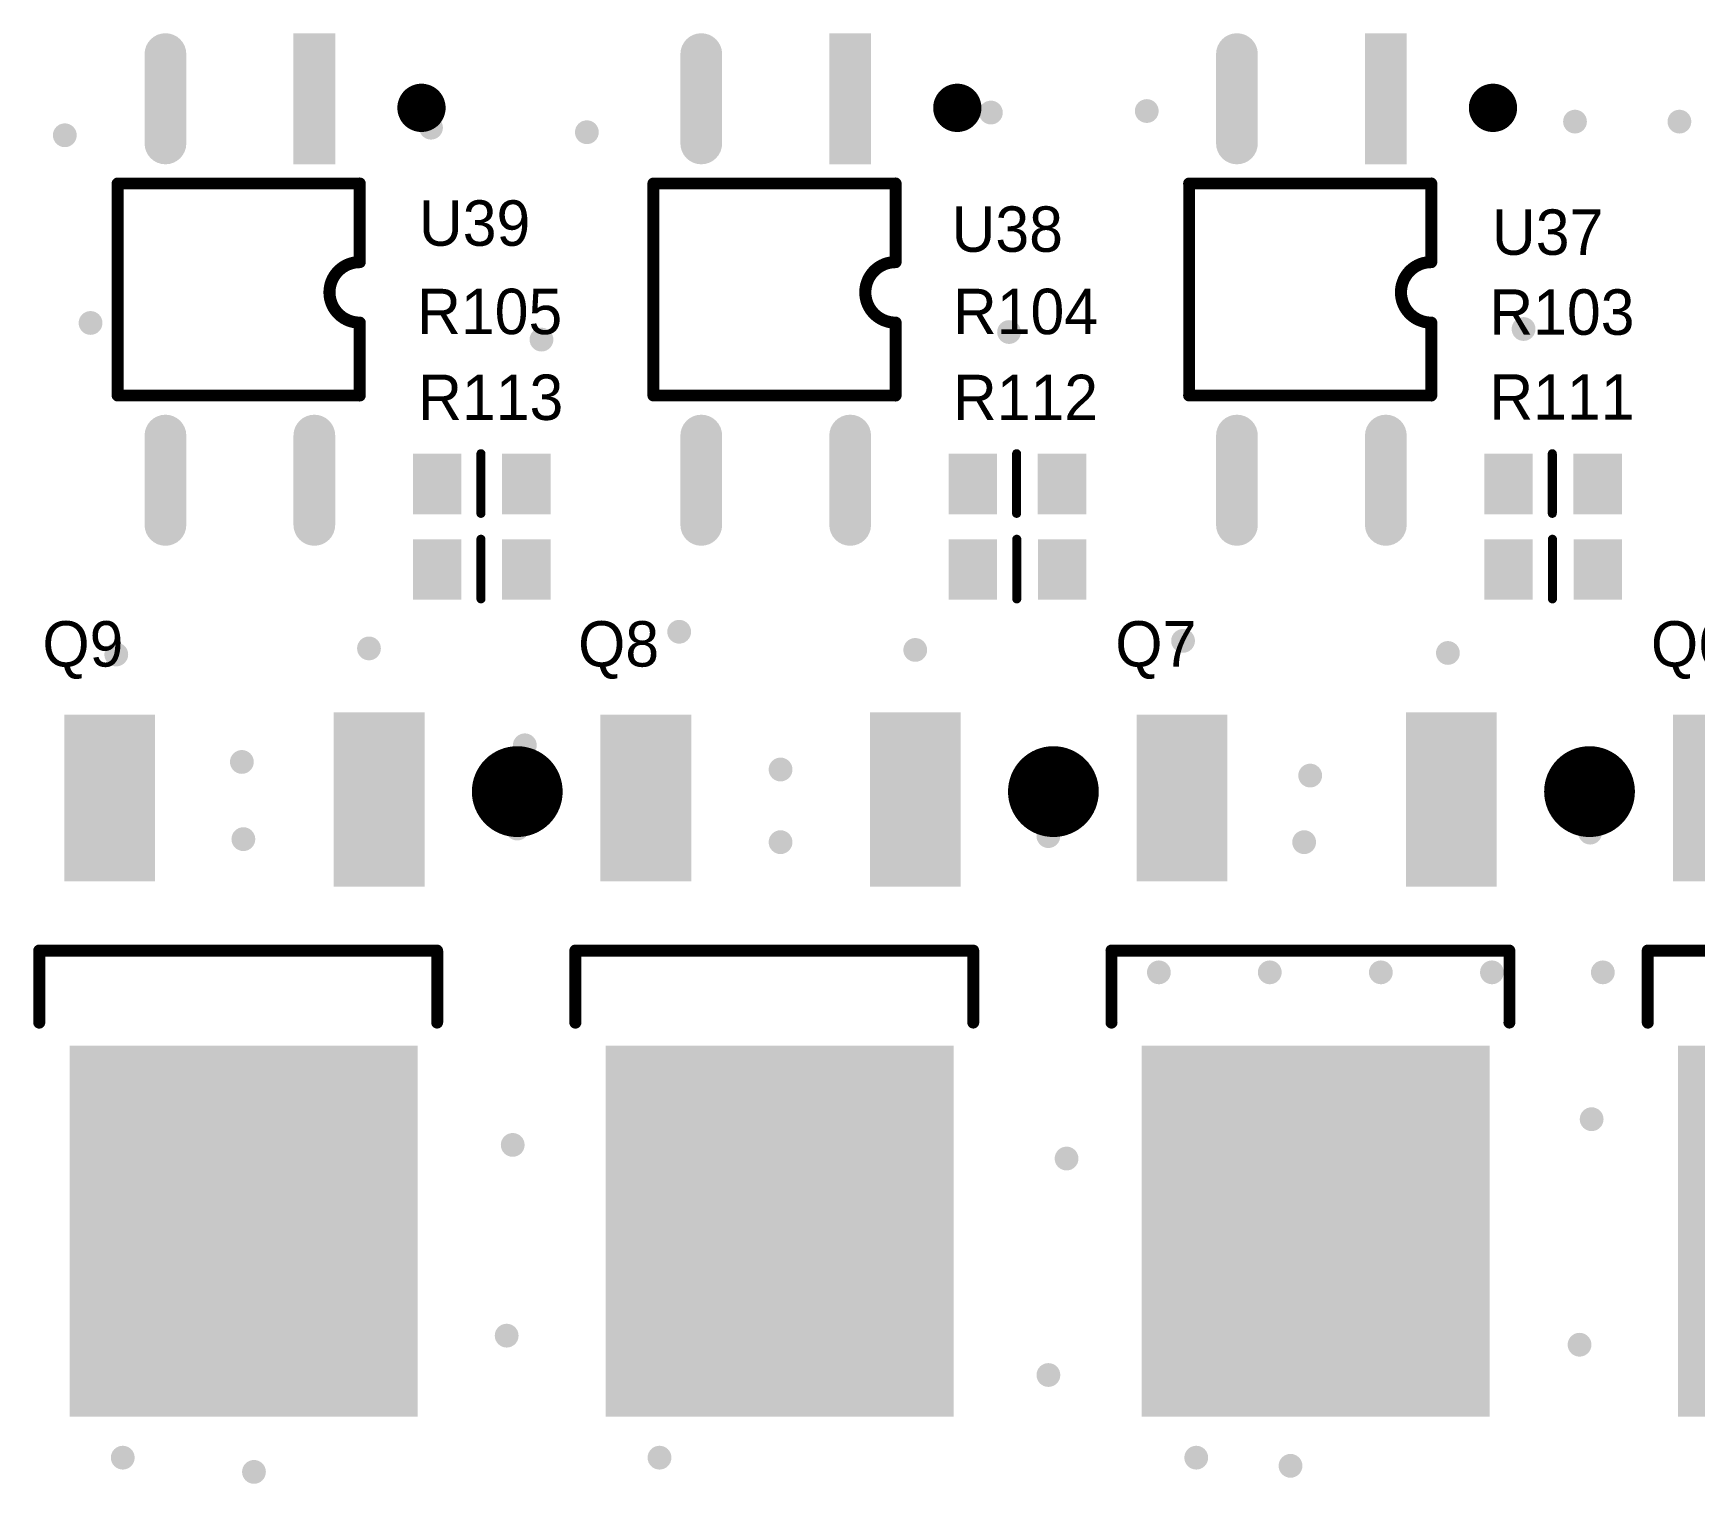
# Model space of a CAD drawing. Header units: millimetres. Extents: x -0.01 to 7.72, y -0.26 to 4.6.
# Drawn here: x 3.451 to 4.549, y 0.774 to 1.732 of the extents above; entities that cross this region are included whole.
import ezdxf

# ---------------------------------------------------------------- set-up
doc = ezdxf.new("R2010")
doc.units = ezdxf.units.MM
doc.header["$MEASUREMENT"] = 0
for name, color, linetype in [('TopOverlay', 2, 'Continuous'), ('TopPaste', 8, 'Continuous'), ('ViaHoleLayer', 16, 'Continuous')]:
    doc.layers.add(name, color=color, linetype=linetype)

# ---------------------------------------------------------------- blocks, each defined once
blk = doc.blocks.new('TO_252_B_89')
at = {"layer": 'TopPaste'}
for points in [[(-0.115, 0.0429), (-0.115, 0.2879), (0.115, 0.2879), (0.115, 0.0429)], [(-0.1196, -0.1773), (-0.1196, -0.0623), (-0.0596, -0.0623), (-0.0596, -0.1773)], [(0.0584, -0.1758), (0.0584, -0.0658), (0.1184, -0.0658), (0.1184, -0.1758)]]:
    blk.add_hatch(color=8, dxfattribs=at).paths.add_polyline_path(points)
at = {"layer": 'TopOverlay', "const_width": 0.00787}
for points in [[(-0.128, 0.0276), (-0.128, -0.02)], [(0.135, 0.0276), (0.135, -0.02)], [(0.135, -0.02), (-0.128, -0.02)]]:
    blk.add_lwpolyline(points, dxfattribs=at)
at = {"layer": 'TopOverlay'}
for points, const_width in [([(-0.1299, 0.0276, 1), (-0.126, 0.0276, 1)], 0.00394), ([(0.133, 0.0276, 1), (0.137, 0.0276, 1)], 0.00394), ([(-0.1299, -0.02, 1), (-0.126, -0.02, 1)], 0.00394), ([(-0.1299, -0.02, 1), (-0.126, -0.02, 1)], 0.00394), ([(0.133, -0.02, 1), (0.137, -0.02, 1)], 0.00394), ([(0.133, -0.02, 1), (0.137, -0.02, 1)], 0.00394), ([(-0.1659, -0.125, 1), (-0.1959, -0.125, 1)], 0.03), ([(-0.2034, -0.125, 1), (-0.1884, -0.125, 1)], 0.015), ([(-0.1734, -0.125, 1), (-0.1584, -0.125, 1)], 0.015)]:
    blk.add_lwpolyline(points, format="xyb", close=True, dxfattribs=dict(at, const_width=const_width))
blk = doc.blocks.new('TO_252_B_90')
at = {"layer": 'TopPaste'}
for points in [[(-0.115, 0.0429), (-0.115, 0.2879), (0.115, 0.2879), (0.115, 0.0429)], [(-0.1196, -0.1773), (-0.1196, -0.0623), (-0.0596, -0.0623), (-0.0596, -0.1773)], [(0.0584, -0.1758), (0.0584, -0.0658), (0.1184, -0.0658), (0.1184, -0.1758)]]:
    blk.add_hatch(color=8, dxfattribs=at).paths.add_polyline_path(points)
at = {"layer": 'TopOverlay', "const_width": 0.00787}
for points in [[(-0.128, 0.0276), (-0.128, -0.02)], [(0.135, 0.0276), (0.135, -0.02)], [(0.135, -0.02), (-0.128, -0.02)]]:
    blk.add_lwpolyline(points, dxfattribs=at)
at = {"layer": 'TopOverlay'}
for points, const_width in [([(-0.1299, 0.0276, 1), (-0.126, 0.0276, 1)], 0.00394), ([(0.133, 0.0276, 1), (0.137, 0.0276, 1)], 0.00394), ([(-0.1299, -0.02, 1), (-0.126, -0.02, 1)], 0.00394), ([(-0.1299, -0.02, 1), (-0.126, -0.02, 1)], 0.00394), ([(0.133, -0.02, 1), (0.137, -0.02, 1)], 0.00394), ([(0.133, -0.02, 1), (0.137, -0.02, 1)], 0.00394), ([(-0.1659, -0.125, 1), (-0.1959, -0.125, 1)], 0.03), ([(-0.2034, -0.125, 1), (-0.1884, -0.125, 1)], 0.015), ([(-0.1734, -0.125, 1), (-0.1584, -0.125, 1)], 0.015)]:
    blk.add_lwpolyline(points, format="xyb", close=True, dxfattribs=dict(at, const_width=const_width))
blk = doc.blocks.new('TO_252_B_91')
at = {"layer": 'TopPaste'}
for points in [[(-0.115, 0.0429), (-0.115, 0.2879), (0.115, 0.2879), (0.115, 0.0429)], [(-0.1196, -0.1773), (-0.1196, -0.0623), (-0.0596, -0.0623), (-0.0596, -0.1773)], [(0.0584, -0.1758), (0.0584, -0.0658), (0.1184, -0.0658), (0.1184, -0.1758)]]:
    blk.add_hatch(color=8, dxfattribs=at).paths.add_polyline_path(points)
at = {"layer": 'TopOverlay', "const_width": 0.00787}
for points in [[(-0.128, 0.0276), (-0.128, -0.02)], [(0.135, 0.0276), (0.135, -0.02)], [(0.135, -0.02), (-0.128, -0.02)]]:
    blk.add_lwpolyline(points, dxfattribs=at)
at = {"layer": 'TopOverlay'}
for points, const_width in [([(-0.1299, 0.0276, 1), (-0.126, 0.0276, 1)], 0.00394), ([(0.133, 0.0276, 1), (0.137, 0.0276, 1)], 0.00394), ([(-0.1299, -0.02, 1), (-0.126, -0.02, 1)], 0.00394), ([(-0.1299, -0.02, 1), (-0.126, -0.02, 1)], 0.00394), ([(0.133, -0.02, 1), (0.137, -0.02, 1)], 0.00394), ([(0.133, -0.02, 1), (0.137, -0.02, 1)], 0.00394), ([(-0.1659, -0.125, 1), (-0.1959, -0.125, 1)], 0.03), ([(-0.2034, -0.125, 1), (-0.1884, -0.125, 1)], 0.015), ([(-0.1734, -0.125, 1), (-0.1584, -0.125, 1)], 0.015)]:
    blk.add_lwpolyline(points, format="xyb", close=True, dxfattribs=dict(at, const_width=const_width))
blk = doc.blocks.new('TO_252_B_92')
at = {"layer": 'TopPaste'}
for points in [[(-0.115, 0.0429), (-0.115, 0.2879), (0.115, 0.2879), (0.115, 0.0429)], [(-0.1196, -0.1773), (-0.1196, -0.0623), (-0.0596, -0.0623), (-0.0596, -0.1773)], [(0.0584, -0.1758), (0.0584, -0.0658), (0.1184, -0.0658), (0.1184, -0.1758)]]:
    blk.add_hatch(color=8, dxfattribs=at).paths.add_polyline_path(points)
at = {"layer": 'TopOverlay', "const_width": 0.00787}
for points in [[(-0.128, 0.0276), (-0.128, -0.02)], [(0.135, 0.0276), (0.135, -0.02)], [(0.135, -0.02), (-0.128, -0.02)]]:
    blk.add_lwpolyline(points, dxfattribs=at)
at = {"layer": 'TopOverlay'}
for points, const_width in [([(-0.1299, 0.0276, 1), (-0.126, 0.0276, 1)], 0.00394), ([(0.133, 0.0276, 1), (0.137, 0.0276, 1)], 0.00394), ([(-0.1299, -0.02, 1), (-0.126, -0.02, 1)], 0.00394), ([(-0.1299, -0.02, 1), (-0.126, -0.02, 1)], 0.00394), ([(0.133, -0.02, 1), (0.137, -0.02, 1)], 0.00394), ([(0.133, -0.02, 1), (0.137, -0.02, 1)], 0.00394), ([(-0.1659, -0.125, 1), (-0.1959, -0.125, 1)], 0.03), ([(-0.2034, -0.125, 1), (-0.1884, -0.125, 1)], 0.015), ([(-0.1734, -0.125, 1), (-0.1584, -0.125, 1)], 0.015)]:
    blk.add_lwpolyline(points, format="xyb", close=True, dxfattribs=dict(at, const_width=const_width))
blk = doc.blocks.new('R0603SW_204')
at = {"layer": 'TopPaste'}
for points in [[(-0.016, -0.02), (-0.016, 0.02), (0.016, 0.02), (0.016, -0.02)], [(0.043, -0.02), (0.043, 0.02), (0.075, 0.02), (0.075, -0.02)]]:
    blk.add_hatch(color=8, dxfattribs=at).paths.add_polyline_path(points)
at = {"layer": 'TopOverlay', "const_width": 0.006}
blk.add_lwpolyline([(0.029, -0.01937), (0.029, 0.02)], dxfattribs=at)
at = {"layer": 'TopOverlay', "const_width": 0.003}
for points in [[(0.0275, 0.02, 1), (0.0305, 0.02, 1)], [(0.0275, -0.01937, 1), (0.0305, -0.01937, 1)]]:
    blk.add_lwpolyline(points, format="xyb", close=True, dxfattribs=at)
blk = doc.blocks.new('R0603SW_205')
at = {"layer": 'TopPaste'}
for points in [[(-0.016, -0.02), (-0.016, 0.02), (0.016, 0.02), (0.016, -0.02)], [(0.043, -0.02), (0.043, 0.02), (0.075, 0.02), (0.075, -0.02)]]:
    blk.add_hatch(color=8, dxfattribs=at).paths.add_polyline_path(points)
at = {"layer": 'TopOverlay', "const_width": 0.006}
blk.add_lwpolyline([(0.029, -0.01937), (0.029, 0.02)], dxfattribs=at)
at = {"layer": 'TopOverlay', "const_width": 0.003}
for points in [[(0.0275, 0.02, 1), (0.0305, 0.02, 1)], [(0.0275, -0.01937, 1), (0.0305, -0.01937, 1)]]:
    blk.add_lwpolyline(points, format="xyb", close=True, dxfattribs=at)
blk = doc.blocks.new('R0603SW_206')
at = {"layer": 'TopPaste'}
for points in [[(-0.016, -0.02), (-0.016, 0.02), (0.016, 0.02), (0.016, -0.02)], [(0.043, -0.02), (0.043, 0.02), (0.075, 0.02), (0.075, -0.02)]]:
    blk.add_hatch(color=8, dxfattribs=at).paths.add_polyline_path(points)
at = {"layer": 'TopOverlay', "const_width": 0.006}
blk.add_lwpolyline([(0.029, -0.01937), (0.029, 0.02)], dxfattribs=at)
at = {"layer": 'TopOverlay', "const_width": 0.003}
for points in [[(0.0275, 0.02, 1), (0.0305, 0.02, 1)], [(0.0275, -0.01937, 1), (0.0305, -0.01937, 1)]]:
    blk.add_lwpolyline(points, format="xyb", close=True, dxfattribs=at)
blk = doc.blocks.new('R0603SW_212')
at = {"layer": 'TopPaste'}
for points in [[(-0.016, -0.02), (-0.016, 0.02), (0.016, 0.02), (0.016, -0.02)], [(0.043, -0.02), (0.043, 0.02), (0.075, 0.02), (0.075, -0.02)]]:
    blk.add_hatch(color=8, dxfattribs=at).paths.add_polyline_path(points)
at = {"layer": 'TopOverlay', "const_width": 0.006}
blk.add_lwpolyline([(0.029, -0.01937), (0.029, 0.02)], dxfattribs=at)
at = {"layer": 'TopOverlay', "const_width": 0.003}
for points in [[(0.0275, 0.02, 1), (0.0305, 0.02, 1)], [(0.0275, -0.01937, 1), (0.0305, -0.01937, 1)]]:
    blk.add_lwpolyline(points, format="xyb", close=True, dxfattribs=at)
blk = doc.blocks.new('R0603SW_213')
at = {"layer": 'TopPaste'}
for points in [[(-0.016, -0.02), (-0.016, 0.02), (0.016, 0.02), (0.016, -0.02)], [(0.043, -0.02), (0.043, 0.02), (0.075, 0.02), (0.075, -0.02)]]:
    blk.add_hatch(color=8, dxfattribs=at).paths.add_polyline_path(points)
at = {"layer": 'TopOverlay', "const_width": 0.006}
blk.add_lwpolyline([(0.029, -0.01937), (0.029, 0.02)], dxfattribs=at)
at = {"layer": 'TopOverlay', "const_width": 0.003}
for points in [[(0.0275, 0.02, 1), (0.0305, 0.02, 1)], [(0.0275, -0.01937, 1), (0.0305, -0.01937, 1)]]:
    blk.add_lwpolyline(points, format="xyb", close=True, dxfattribs=at)
blk = doc.blocks.new('R0603SW_214')
at = {"layer": 'TopPaste'}
for points in [[(-0.016, -0.02), (-0.016, 0.02), (0.016, 0.02), (0.016, -0.02)], [(0.043, -0.02), (0.043, 0.02), (0.075, 0.02), (0.075, -0.02)]]:
    blk.add_hatch(color=8, dxfattribs=at).paths.add_polyline_path(points)
at = {"layer": 'TopOverlay', "const_width": 0.006}
blk.add_lwpolyline([(0.029, -0.01937), (0.029, 0.02)], dxfattribs=at)
at = {"layer": 'TopOverlay', "const_width": 0.003}
for points in [[(0.0275, 0.02, 1), (0.0305, 0.02, 1)], [(0.0275, -0.01937, 1), (0.0305, -0.01937, 1)]]:
    blk.add_lwpolyline(points, format="xyb", close=True, dxfattribs=at)
blk = doc.blocks.new('SOP4_M_293')
at = {"layer": 'TopPaste'}
blk.add_hatch(color=8, dxfattribs=at).paths.add_polyline_path([(-0.1693, 0.0354), (-0.1693, 0.063), (-0.0827, 0.063), (-0.0827, 0.0354)])
h = blk.add_hatch(color=8, dxfattribs=at)
edge = h.paths.add_edge_path()
edge.add_arc((0.1555, 0.0492), 0.0138, 270, 450)
edge.add_line((0.1555, 0.063), (0.0965, 0.063))
edge.add_arc((0.0965, 0.0492), 0.0138, 90, 270)
edge.add_line((0.0965, 0.0354), (0.1555, 0.0354))
h = blk.add_hatch(color=8, dxfattribs=at)
edge = h.paths.add_edge_path()
edge.add_arc((-0.0965, -0.0492), 0.0138, 270, 450)
edge.add_line((-0.0965, -0.0354), (-0.1555, -0.0354))
edge.add_arc((-0.1555, -0.0492), 0.0138, 90, 270)
edge.add_line((-0.1555, -0.063), (-0.0965, -0.063))
h = blk.add_hatch(color=8, dxfattribs=at)
edge = h.paths.add_edge_path()
edge.add_arc((0.1555, -0.0492), 0.0138, 270, 450)
edge.add_line((0.1555, -0.0354), (0.0965, -0.0354))
edge.add_arc((0.0965, -0.0492), 0.0138, 90, 270)
edge.add_line((0.0965, -0.063), (0.1555, -0.063))
at = {"layer": 'TopOverlay'}
for points, const_width in [([(-0.1139, 0.12, 1), (-0.1261, 0.12, 1)], 0.0197), ([(-0.131, 0.12, 1), (-0.1212, 0.12, 1)], 0.00984), ([(-0.1188, 0.12, 1), (-0.109, 0.12, 1)], 0.00984), ([(-0.072, 0.0792, 1), (-0.068, 0.0792, 1)], 0.004), ([(-0.072, 0.0792, 1), (-0.068, 0.0792, 1)], 0.00394), ([(-0.0201, 0.0792, 1), (-0.0161, 0.0792, 1)], 0.004), ([(-0.0201, 0.0792, 1), (-0.0161, 0.0792, 1)], 0.004), ([(0.0199, 0.0792, 1), (0.0239, 0.0792, 1)], 0.004), ([(0.0199, 0.0792, 1), (0.0239, 0.0792, 1)], 0.004), ([(0.068, 0.0792, 1), (0.072, 0.0792, 1)], 0.004), ([(0.068, 0.0792, 1), (0.072, 0.0792, 1)], 0.00394), ([(-0.0001, 0.0592, 1), (0.0039, 0.0592, 1)], 0.004), ([(-0.0001, 0.0592, 1), (0.0039, 0.0592, 1)], 0.004), ([(-0.072, -0.0808, 1), (-0.068, -0.0808, 1)], 0.00394), ([(-0.072, -0.0808, 1), (-0.068, -0.0808, 1)], 0.00394), ([(0.068, -0.0808, 1), (0.072, -0.0808, 1)], 0.00394), ([(0.068, -0.0808, 1), (0.072, -0.0808, 1)], 0.00394)]:
    blk.add_lwpolyline(points, format="xyb", close=True, dxfattribs=dict(at, const_width=const_width))
for points, const_width in [([(-0.0181, 0.0792), (-0.07, 0.0792)], 0.008), ([(-0.07, -0.0808), (-0.07, 0.0792)], 0.00787), ([(0.07, 0.0792), (0.0219, 0.0792)], 0.008), ([(0.07, -0.0808), (0.07, 0.0792)], 0.00787), ([(0.07, -0.0808), (-0.07, -0.0808)], 0.00787)]:
    blk.add_lwpolyline(points, dxfattribs=dict(at, const_width=const_width))
at = {"layer": 'TopOverlay', "const_width": 0.008}
for points in [[(0.0019, 0.0592, -0.414214), (-0.0181, 0.0792)], [(0.0219, 0.0792, -0.414214), (0.0019, 0.0592)]]:
    blk.add_lwpolyline(points, format="xyb", dxfattribs=at)
blk = doc.blocks.new('SOP4_M_294')
at = {"layer": 'TopPaste'}
blk.add_hatch(color=8, dxfattribs=at).paths.add_polyline_path([(-0.1693, 0.0354), (-0.1693, 0.063), (-0.0827, 0.063), (-0.0827, 0.0354)])
h = blk.add_hatch(color=8, dxfattribs=at)
edge = h.paths.add_edge_path()
edge.add_arc((0.1555, 0.0492), 0.0138, 270, 450)
edge.add_line((0.1555, 0.063), (0.0965, 0.063))
edge.add_arc((0.0965, 0.0492), 0.0138, 90, 270)
edge.add_line((0.0965, 0.0354), (0.1555, 0.0354))
h = blk.add_hatch(color=8, dxfattribs=at)
edge = h.paths.add_edge_path()
edge.add_arc((-0.0965, -0.0492), 0.0138, 270, 450)
edge.add_line((-0.0965, -0.0354), (-0.1555, -0.0354))
edge.add_arc((-0.1555, -0.0492), 0.0138, 90, 270)
edge.add_line((-0.1555, -0.063), (-0.0965, -0.063))
h = blk.add_hatch(color=8, dxfattribs=at)
edge = h.paths.add_edge_path()
edge.add_arc((0.1555, -0.0492), 0.0138, 270, 450)
edge.add_line((0.1555, -0.0354), (0.0965, -0.0354))
edge.add_arc((0.0965, -0.0492), 0.0138, 90, 270)
edge.add_line((0.0965, -0.063), (0.1555, -0.063))
at = {"layer": 'TopOverlay'}
for points, const_width in [([(-0.1139, 0.12, 1), (-0.1261, 0.12, 1)], 0.0197), ([(-0.131, 0.12, 1), (-0.1212, 0.12, 1)], 0.00984), ([(-0.1188, 0.12, 1), (-0.109, 0.12, 1)], 0.00984), ([(-0.072, 0.0792, 1), (-0.068, 0.0792, 1)], 0.004), ([(-0.072, 0.0792, 1), (-0.068, 0.0792, 1)], 0.00394), ([(-0.0201, 0.0792, 1), (-0.0161, 0.0792, 1)], 0.004), ([(-0.0201, 0.0792, 1), (-0.0161, 0.0792, 1)], 0.004), ([(0.0199, 0.0792, 1), (0.0239, 0.0792, 1)], 0.004), ([(0.0199, 0.0792, 1), (0.0239, 0.0792, 1)], 0.004), ([(0.068, 0.0792, 1), (0.072, 0.0792, 1)], 0.004), ([(0.068, 0.0792, 1), (0.072, 0.0792, 1)], 0.00394), ([(-0.0001, 0.0592, 1), (0.0039, 0.0592, 1)], 0.004), ([(-0.0001, 0.0592, 1), (0.0039, 0.0592, 1)], 0.004), ([(-0.072, -0.0808, 1), (-0.068, -0.0808, 1)], 0.00394), ([(-0.072, -0.0808, 1), (-0.068, -0.0808, 1)], 0.00394), ([(0.068, -0.0808, 1), (0.072, -0.0808, 1)], 0.00394), ([(0.068, -0.0808, 1), (0.072, -0.0808, 1)], 0.00394)]:
    blk.add_lwpolyline(points, format="xyb", close=True, dxfattribs=dict(at, const_width=const_width))
for points, const_width in [([(-0.0181, 0.0792), (-0.07, 0.0792)], 0.008), ([(-0.07, -0.0808), (-0.07, 0.0792)], 0.00787), ([(0.07, 0.0792), (0.0219, 0.0792)], 0.008), ([(0.07, -0.0808), (0.07, 0.0792)], 0.00787), ([(0.07, -0.0808), (-0.07, -0.0808)], 0.00787)]:
    blk.add_lwpolyline(points, dxfattribs=dict(at, const_width=const_width))
at = {"layer": 'TopOverlay', "const_width": 0.008}
for points in [[(0.0019, 0.0592, -0.414214), (-0.0181, 0.0792)], [(0.0219, 0.0792, -0.414214), (0.0019, 0.0592)]]:
    blk.add_lwpolyline(points, format="xyb", dxfattribs=at)
blk = doc.blocks.new('SOP4_M_295')
at = {"layer": 'TopPaste'}
blk.add_hatch(color=8, dxfattribs=at).paths.add_polyline_path([(-0.1693, 0.0354), (-0.1693, 0.063), (-0.0827, 0.063), (-0.0827, 0.0354)])
h = blk.add_hatch(color=8, dxfattribs=at)
edge = h.paths.add_edge_path()
edge.add_arc((0.1555, 0.0492), 0.0138, 270, 450)
edge.add_line((0.1555, 0.063), (0.0965, 0.063))
edge.add_arc((0.0965, 0.0492), 0.0138, 90, 270)
edge.add_line((0.0965, 0.0354), (0.1555, 0.0354))
h = blk.add_hatch(color=8, dxfattribs=at)
edge = h.paths.add_edge_path()
edge.add_arc((-0.0965, -0.0492), 0.0138, 270, 450)
edge.add_line((-0.0965, -0.0354), (-0.1555, -0.0354))
edge.add_arc((-0.1555, -0.0492), 0.0138, 90, 270)
edge.add_line((-0.1555, -0.063), (-0.0965, -0.063))
h = blk.add_hatch(color=8, dxfattribs=at)
edge = h.paths.add_edge_path()
edge.add_arc((0.1555, -0.0492), 0.0138, 270, 450)
edge.add_line((0.1555, -0.0354), (0.0965, -0.0354))
edge.add_arc((0.0965, -0.0492), 0.0138, 90, 270)
edge.add_line((0.0965, -0.063), (0.1555, -0.063))
at = {"layer": 'TopOverlay'}
for points, const_width in [([(-0.1139, 0.12, 1), (-0.1261, 0.12, 1)], 0.0197), ([(-0.131, 0.12, 1), (-0.1212, 0.12, 1)], 0.00984), ([(-0.1188, 0.12, 1), (-0.109, 0.12, 1)], 0.00984), ([(-0.072, 0.0792, 1), (-0.068, 0.0792, 1)], 0.004), ([(-0.072, 0.0792, 1), (-0.068, 0.0792, 1)], 0.00394), ([(-0.0201, 0.0792, 1), (-0.0161, 0.0792, 1)], 0.004), ([(-0.0201, 0.0792, 1), (-0.0161, 0.0792, 1)], 0.004), ([(0.0199, 0.0792, 1), (0.0239, 0.0792, 1)], 0.004), ([(0.0199, 0.0792, 1), (0.0239, 0.0792, 1)], 0.004), ([(0.068, 0.0792, 1), (0.072, 0.0792, 1)], 0.004), ([(0.068, 0.0792, 1), (0.072, 0.0792, 1)], 0.00394), ([(-0.0001, 0.0592, 1), (0.0039, 0.0592, 1)], 0.004), ([(-0.0001, 0.0592, 1), (0.0039, 0.0592, 1)], 0.004), ([(-0.072, -0.0808, 1), (-0.068, -0.0808, 1)], 0.00394), ([(-0.072, -0.0808, 1), (-0.068, -0.0808, 1)], 0.00394), ([(0.068, -0.0808, 1), (0.072, -0.0808, 1)], 0.00394), ([(0.068, -0.0808, 1), (0.072, -0.0808, 1)], 0.00394)]:
    blk.add_lwpolyline(points, format="xyb", close=True, dxfattribs=dict(at, const_width=const_width))
for points, const_width in [([(-0.0181, 0.0792), (-0.07, 0.0792)], 0.008), ([(-0.07, -0.0808), (-0.07, 0.0792)], 0.00787), ([(0.07, 0.0792), (0.0219, 0.0792)], 0.008), ([(0.07, -0.0808), (0.07, 0.0792)], 0.00787), ([(0.07, -0.0808), (-0.07, -0.0808)], 0.00787)]:
    blk.add_lwpolyline(points, dxfattribs=dict(at, const_width=const_width))
at = {"layer": 'TopOverlay', "const_width": 0.008}
for points in [[(0.0019, 0.0592, -0.414214), (-0.0181, 0.0792)], [(0.0219, 0.0792, -0.414214), (0.0019, 0.0592)]]:
    blk.add_lwpolyline(points, format="xyb", dxfattribs=at)

msp = doc.modelspace()

# ---------------------------------------------------------------- hatches: boundary and pattern name
at = {"layer": 'ViaHoleLayer'}
h = msp.add_hatch(color=16, dxfattribs=at)
edge = h.paths.add_edge_path()
edge.add_arc((4.0837, 1.6799), 0.00787, 0, 360)
h = msp.add_hatch(color=16, dxfattribs=at)
edge = h.paths.add_edge_path()
edge.add_arc((4.1867, 1.6809), 0.00787, 0, 360)
h = msp.add_hatch(color=16, dxfattribs=at)
edge = h.paths.add_edge_path()
edge.add_arc((4.4697, 1.6739), 0.00787, 0, 360)
h = msp.add_hatch(color=16, dxfattribs=at)
edge = h.paths.add_edge_path()
edge.add_arc((4.5387, 1.6739), 0.00787, 0, 360)
h = msp.add_hatch(color=16, dxfattribs=at)
edge = h.paths.add_edge_path()
edge.add_arc((3.4717, 1.6649), 0.00787, 0, 360)
h = msp.add_hatch(color=16, dxfattribs=at)
edge = h.paths.add_edge_path()
edge.add_arc((3.7137, 1.6699), 0.00787, 0, 360)
h = msp.add_hatch(color=16, dxfattribs=at)
edge = h.paths.add_edge_path()
edge.add_arc((3.8167, 1.6669), 0.00787, 0, 360)
h = msp.add_hatch(color=16, dxfattribs=at)
edge = h.paths.add_edge_path()
edge.add_arc((3.4887, 1.5409), 0.00787, 0, 360)
h = msp.add_hatch(color=16, dxfattribs=at)
edge = h.paths.add_edge_path()
edge.add_arc((3.7867, 1.5299), 0.00787, 0, 360)
h = msp.add_hatch(color=16, dxfattribs=at)
edge = h.paths.add_edge_path()
edge.add_arc((4.0957, 1.5349), 0.00787, 0, 360)
h = msp.add_hatch(color=16, dxfattribs=at)
edge = h.paths.add_edge_path()
edge.add_arc((4.4357, 1.5369), 0.00787, 0, 360)
h = msp.add_hatch(color=16, dxfattribs=at)
edge = h.paths.add_edge_path()
edge.add_arc((3.8777, 1.3369), 0.00787, 0, 360)
h = msp.add_hatch(color=16, dxfattribs=at)
edge = h.paths.add_edge_path()
edge.add_arc((3.5057, 1.3219), 0.00787, 0, 360)
h = msp.add_hatch(color=16, dxfattribs=at)
edge = h.paths.add_edge_path()
edge.add_arc((3.6727, 1.3259), 0.00787, 0, 360)
h = msp.add_hatch(color=16, dxfattribs=at)
edge = h.paths.add_edge_path()
edge.add_arc((4.0337, 1.3249), 0.00787, 0, 360)
h = msp.add_hatch(color=16, dxfattribs=at)
edge = h.paths.add_edge_path()
edge.add_arc((4.2107, 1.3309), 0.00787, 0, 360)
h = msp.add_hatch(color=16, dxfattribs=at)
edge = h.paths.add_edge_path()
edge.add_arc((4.3857, 1.3229), 0.00787, 0, 360)
h = msp.add_hatch(color=16, dxfattribs=at)
edge = h.paths.add_edge_path()
edge.add_arc((3.7757, 1.2619), 0.00787, 0, 360)
h = msp.add_hatch(color=16, dxfattribs=at)
edge = h.paths.add_edge_path()
edge.add_arc((3.5887, 1.2509), 0.00787, 0, 360)
h = msp.add_hatch(color=16, dxfattribs=at)
edge = h.paths.add_edge_path()
edge.add_arc((3.9447, 1.2459), 0.00787, 0, 360)
h = msp.add_hatch(color=16, dxfattribs=at)
edge = h.paths.add_edge_path()
edge.add_arc((4.1197, 1.2519), 0.00787, 0, 360)
h = msp.add_hatch(color=16, dxfattribs=at)
edge = h.paths.add_edge_path()
edge.add_arc((4.4797, 1.2439), 0.00787, 0, 360)
h = msp.add_hatch(color=16, dxfattribs=at)
edge = h.paths.add_edge_path()
edge.add_arc((4.2947, 1.2419), 0.00787, 0, 360)
h = msp.add_hatch(color=16, dxfattribs=at)
edge = h.paths.add_edge_path()
edge.add_arc((3.7707, 1.2069), 0.00787, 0, 360)
h = msp.add_hatch(color=16, dxfattribs=at)
edge = h.paths.add_edge_path()
edge.add_arc((4.1217, 1.2019), 0.00787, 0, 360)
h = msp.add_hatch(color=16, dxfattribs=at)
edge = h.paths.add_edge_path()
edge.add_arc((4.4797, 1.2042), 0.00787, 0, 360)
h = msp.add_hatch(color=16, dxfattribs=at)
edge = h.paths.add_edge_path()
edge.add_arc((3.5897, 1.1999), 0.00787, 0, 360)
h = msp.add_hatch(color=16, dxfattribs=at)
edge = h.paths.add_edge_path()
edge.add_arc((3.9447, 1.1979), 0.00787, 0, 360)
h = msp.add_hatch(color=16, dxfattribs=at)
edge = h.paths.add_edge_path()
edge.add_arc((4.2907, 1.1979), 0.00787, 0, 360)
h = msp.add_hatch(color=16, dxfattribs=at)
edge = h.paths.add_edge_path()
edge.add_arc((4.1947, 1.1119), 0.00787, 0, 360)
h = msp.add_hatch(color=16, dxfattribs=at)
edge = h.paths.add_edge_path()
edge.add_arc((4.268, 1.1119), 0.00787, 0, 360)
h = msp.add_hatch(color=16, dxfattribs=at)
edge = h.paths.add_edge_path()
edge.add_arc((4.3414, 1.1119), 0.00787, 0, 360)
h = msp.add_hatch(color=16, dxfattribs=at)
edge = h.paths.add_edge_path()
edge.add_arc((4.4148, 1.1119), 0.00787, 0, 360)
h = msp.add_hatch(color=16, dxfattribs=at)
edge = h.paths.add_edge_path()
edge.add_arc((4.4881, 1.1119), 0.00787, 0, 360)
h = msp.add_hatch(color=16, dxfattribs=at)
edge = h.paths.add_edge_path()
edge.add_arc((4.4807, 1.0149), 0.00787, 0, 360)
h = msp.add_hatch(color=16, dxfattribs=at)
edge = h.paths.add_edge_path()
edge.add_arc((3.7677, 0.9979), 0.00787, 0, 360)
h = msp.add_hatch(color=16, dxfattribs=at)
edge = h.paths.add_edge_path()
edge.add_arc((4.1337, 0.9889), 0.00787, 0, 360)
h = msp.add_hatch(color=16, dxfattribs=at)
edge = h.paths.add_edge_path()
edge.add_arc((3.7637, 0.8719), 0.00787, 0, 360)
h = msp.add_hatch(color=16, dxfattribs=at)
edge = h.paths.add_edge_path()
edge.add_arc((4.4727, 0.8659), 0.00787, 0, 360)
h = msp.add_hatch(color=16, dxfattribs=at)
edge = h.paths.add_edge_path()
edge.add_arc((4.1217, 0.8459), 0.00787, 0, 360)
h = msp.add_hatch(color=16, dxfattribs=at)
edge = h.paths.add_edge_path()
edge.add_arc((3.51, 0.7913), 0.00787, 0, 360)
h = msp.add_hatch(color=16, dxfattribs=at)
edge = h.paths.add_edge_path()
edge.add_arc((3.8647, 0.7913), 0.00787, 0, 360)
h = msp.add_hatch(color=16, dxfattribs=at)
edge = h.paths.add_edge_path()
edge.add_arc((4.2194, 0.7913), 0.00787, 0, 360)
h = msp.add_hatch(color=16, dxfattribs=at)
edge = h.paths.add_edge_path()
edge.add_arc((4.2817, 0.7859), 0.00787, 0, 360)
h = msp.add_hatch(color=16, dxfattribs=at)
edge = h.paths.add_edge_path()
edge.add_arc((3.5967, 0.7819), 0.00787, 0, 360)

# ---------------------------------------------------------------- block references
for name, p, rotation in [('SOP4_M_295', (3.5874, 1.563), 270), ('SOP4_M_294', (3.9415, 1.563), 270), ('SOP4_M_293', (4.2955, 1.563), 270), ('R0603SW_206', (3.7177, 1.4345), 360), ('R0603SW_205', (4.0717, 1.4345), 360), ('R0603SW_204', (4.4257, 1.4345), 360), ('R0603SW_214', (3.7177, 1.378), 360), ('R0603SW_213', (4.0718, 1.378), 360), ('R0603SW_212', (4.4258, 1.378), 360), ('TO_252_B_92', (3.5898, 1.1063), 180), ('TO_252_B_91', (3.9441, 1.1063), 180), ('TO_252_B_90', (4.2984, 1.1063), 180), ('TO_252_B_89', (4.6528, 1.1063), 180)]:
    msp.add_blockref(name, p, dxfattribs=dict(rotation=rotation))

# ---------------------------------------------------------------- texts
at = {"layer": 'TopOverlay'}
for s, p in [('U39', (3.7057, 1.5919)), ('U38', (4.0577, 1.5879)), ('U37', (4.4148, 1.5859)), ('R105', (3.7045, 1.5335)), ('R104', (4.0586, 1.5335)), ('R103', (4.4131, 1.5331)), ('R113', (3.7052, 1.4768)), ('R112', (4.0586, 1.4767)), ('R111', (4.4131, 1.477)), ('Q9', (3.4569, 1.3139)), ('Q8', (3.8109, 1.3139)), ('Q7', (4.1659, 1.3139)), ('Q6', (4.5199, 1.3139))]:
    msp.add_text(s, height=0.03, dxfattribs=at).set_placement(p)

doc.saveas('drawing.dxf')
